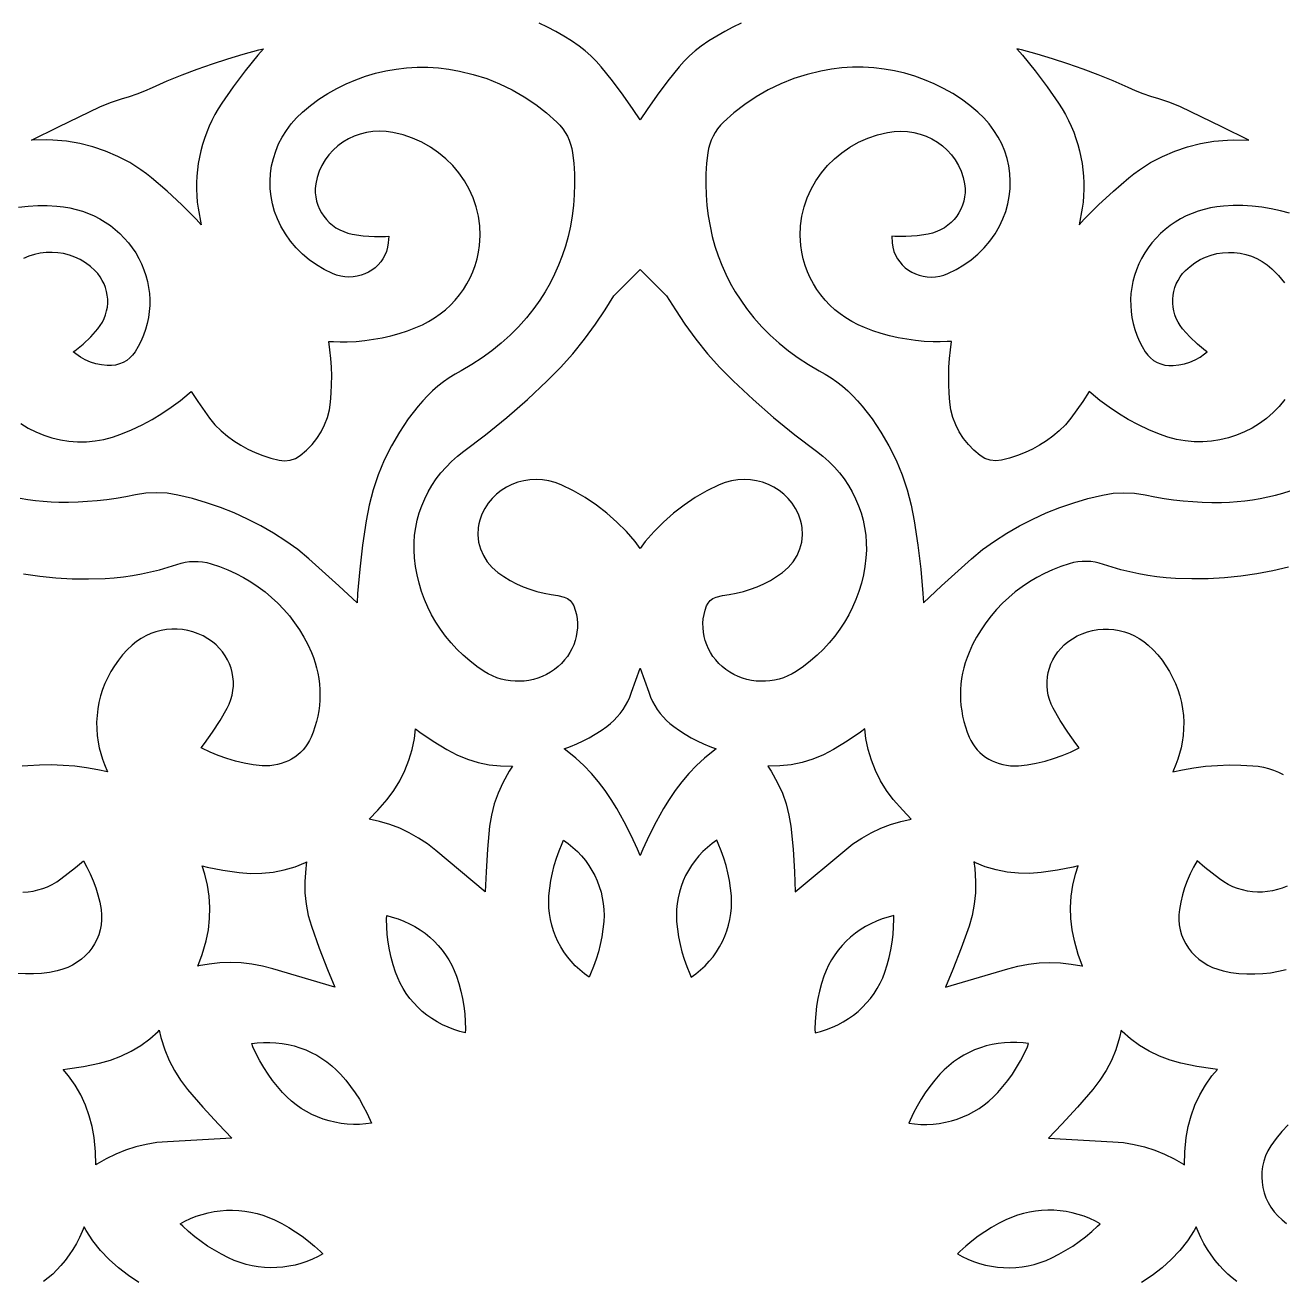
# Model space of a CAD drawing. Extents: x 2828 to 3228, y -800 to 800.
# Drawn here: x 2993.7 to 3064.2, y 2.5 to 72.7 of the extents above; entities that cross this region are included whole.
import ezdxf

# ---------------------------------------------------------------- set-up
doc = ezdxf.new("R2010")
doc.units = 0
doc.layers.add('LAYER_1', color=18, linetype='CONTINUOUS')

msp = doc.modelspace()

# ---------------------------------------------------------------- linework, layer by layer
at = {"layer": 'LAYER_1'}
for points in [[(3033.796, 72.827), (3033.33, 72.604), (3032.873, 72.363), (3032.425, 72.105), (3031.987, 71.83), (3031.557, 71.537), (3031.218, 71.278), (3030.896, 70.997), (3030.596, 70.695), (3030.319, 70.376), (3029.696, 69.593), (3029.098, 68.794), (3028.523, 67.98), (3028.138, 67.404), (3027.753, 67.98), (3027.179, 68.794), (3026.58, 69.593), (3025.957, 70.376), (3025.68, 70.695), (3025.38, 70.997), (3025.059, 71.278), (3024.719, 71.537), (3024.29, 71.83), (3023.851, 72.105), (3023.403, 72.363), (3022.946, 72.604), (3022.48, 72.827)], [(2993.424, 50.396), (2993.836, 50.142), (2994.266, 49.923), (2994.713, 49.739), (2995.173, 49.592), (2995.644, 49.481), (2996.124, 49.408), (2996.61, 49.373), (2997.1, 49.376), (2997.59, 49.42), (2998.08, 49.503), (2998.565, 49.628), (2999.04, 49.793), (2999.638, 50.045), (3000.218, 50.322), (3000.782, 50.626), (3001.33, 50.956), (3001.86, 51.311), (3002.372, 51.69), (3002.864, 52.094), (3002.979, 52.197), (3003.338, 51.639), (3004.001, 50.696), (3004.305, 50.324), (3004.65, 49.982), (3005.003, 49.688), (3005.371, 49.421), (3005.755, 49.177), (3006.155, 48.958), (3006.569, 48.765), (3006.995, 48.598), (3007.433, 48.458), (3007.896, 48.342), (3008.2, 48.309), (3008.515, 48.343), (3008.817, 48.443), (3009.081, 48.6), (3009.436, 48.898), (3009.747, 49.219), (3010.022, 49.566), (3010.258, 49.937), (3010.455, 50.329), (3010.609, 50.739), (3010.721, 51.165), (3010.786, 51.596), (3010.825, 52.091), (3010.845, 52.58), (3010.849, 53.069), (3010.834, 53.557), (3010.803, 54.045), (3010.753, 54.532), (3010.689, 55.001), (3010.943, 54.99), (3011.329, 54.975), (3011.722, 54.977), (3012.217, 55.001), (3012.709, 55.047), (3013.198, 55.115), (3013.682, 55.204), (3014.162, 55.314), (3014.636, 55.445), (3015.105, 55.597), (3015.567, 55.771), (3015.929, 55.93), (3016.277, 56.111), (3016.61, 56.313), (3016.926, 56.534), (3017.225, 56.775), (3017.506, 57.033), (3017.767, 57.308), (3018.01, 57.598), (3018.231, 57.903), (3018.431, 58.223), (3018.61, 58.554), (3018.765, 58.898), (3018.896, 59.252), (3019.003, 59.617), (3019.084, 59.989), (3019.139, 60.372), (3019.171, 60.927), (3019.149, 61.477), (3019.074, 62.015), (3018.948, 62.539), (3018.773, 63.046), (3018.553, 63.532), (3018.288, 63.996), (3017.982, 64.434), (3017.636, 64.844), (3017.252, 65.223), (3016.833, 65.569), (3016.381, 65.879), (3015.898, 66.15), (3015.385, 66.379), (3014.846, 66.564), (3014.282, 66.702), (3013.904, 66.757), (3013.527, 66.775), (3013.157, 66.755), (3012.795, 66.7), (3012.444, 66.61), (3012.106, 66.489), (3011.784, 66.337), (3011.479, 66.155), (3011.194, 65.945), (3010.931, 65.709), (3010.692, 65.447), (3010.481, 65.162), (3010.299, 64.854), (3010.15, 64.526), (3010.035, 64.179), (3009.958, 63.816), (3009.932, 63.57), (3009.932, 63.327), (3009.956, 63.089), (3010.003, 62.856), (3010.072, 62.631), (3010.162, 62.414), (3010.272, 62.207), (3010.402, 62.012), (3010.549, 61.829), (3010.713, 61.66), (3010.894, 61.506), (3011.089, 61.368), (3011.299, 61.248), (3011.521, 61.146), (3011.756, 61.063), (3012.001, 61.003), (3012.621, 60.907), (3013.246, 60.866), (3013.872, 60.879), (3014.044, 60.898), (3014.023, 60.521), (3013.985, 60.277), (3013.919, 60.042), (3013.832, 59.829), (3013.723, 59.63), (3013.595, 59.447), (3013.448, 59.279), (3013.284, 59.128), (3013.106, 58.995), (3012.914, 58.879), (3012.71, 58.782), (3012.497, 58.706), (3012.276, 58.65), (3012.049, 58.616), (3011.818, 58.605), (3011.586, 58.617), (3011.353, 58.652), (3011.122, 58.712), (3010.891, 58.799), (3010.433, 59.021), (3009.998, 59.279), (3009.588, 59.57), (3009.207, 59.891), (3008.856, 60.242), (3008.536, 60.619), (3008.251, 61.022), (3008.001, 61.449), (3007.807, 61.857), (3007.651, 62.273), (3007.532, 62.695), (3007.45, 63.121), (3007.405, 63.55), (3007.395, 63.979), (3007.422, 64.406), (3007.483, 64.83), (3007.58, 65.248), (3007.711, 65.658), (3007.877, 66.058), (3008.076, 66.446), (3008.309, 66.82), (3008.575, 67.178), (3008.874, 67.517), (3009.208, 67.839), (3009.659, 68.215), (3010.132, 68.564), (3010.624, 68.883), (3011.133, 69.172), (3011.658, 69.43), (3012.197, 69.658), (3012.748, 69.854), (3013.311, 70.019), (3013.883, 70.151), (3014.462, 70.251), (3015.048, 70.318), (3015.639, 70.351), (3016.233, 70.351), (3016.828, 70.316), (3017.423, 70.246), (3018.016, 70.142), (3018.786, 69.955), (3019.535, 69.717), (3020.262, 69.428), (3020.964, 69.091), (3021.639, 68.707), (3022.283, 68.276), (3022.894, 67.802), (3023.468, 67.285), (3023.641, 67.103), (3023.797, 66.91), (3023.936, 66.706), (3024.056, 66.494), (3024.158, 66.273), (3024.24, 66.045), (3024.304, 65.811), (3024.348, 65.568), (3024.415, 64.982), (3024.453, 64.391), (3024.464, 63.8), (3024.446, 63.208), (3024.4, 62.619), (3024.327, 62.031), (3024.225, 61.447), (3024.095, 60.867), (3023.946, 60.328), (3023.771, 59.798), (3023.569, 59.277), (3023.341, 58.767), (3023.087, 58.267), (3022.809, 57.779), (3022.505, 57.303), (3022.177, 56.842), (3021.762, 56.317), (3021.318, 55.817), (3020.847, 55.341), (3020.349, 54.89), (3019.826, 54.465), (3019.279, 54.068), (3018.709, 53.7), (3018.108, 53.356), (3017.772, 53.164), (3017.437, 52.952), (3017.115, 52.725), (3016.804, 52.483), (3016.507, 52.227), (3016.222, 51.957), (3015.951, 51.674), (3015.694, 51.376), (3015.143, 50.662), (3014.643, 49.916), (3014.194, 49.142), (3013.799, 48.344), (3013.458, 47.523), (3013.173, 46.681), (3012.944, 45.823), (3012.775, 44.953), (3012.577, 43.592), (3012.418, 42.231), (3012.299, 40.866), (3012.269, 40.357), (3011.256, 41.307), (3009.577, 42.812), (3008.946, 43.332), (3008.279, 43.814), (3007.585, 44.26), (3006.872, 44.67), (3006.139, 45.047), (3005.388, 45.388), (3004.621, 45.694), (3003.838, 45.963), (3003.041, 46.196), (3002.226, 46.392), (3001.635, 46.488), (3001.032, 46.521), (3000.429, 46.49), (2999.845, 46.398), (2999.305, 46.291), (2998.775, 46.201), (2998.242, 46.127), (2997.708, 46.068), (2997.172, 46.023), (2996.635, 45.994), (2996.097, 45.979), (2995.559, 45.98), (2995.12, 45.994), (2994.683, 46.023), (2994.249, 46.067), (2993.817, 46.125), (2993.388, 46.198)], [(3064.263, 51.747), (3063.952, 51.36), (3063.611, 51.006), (3063.244, 50.684), (3062.853, 50.396), (3062.44, 50.142), (3062.01, 49.923), (3061.563, 49.739), (3061.103, 49.592), (3060.632, 49.481), (3060.152, 49.408), (3059.666, 49.373), (3059.176, 49.376), (3058.686, 49.42), (3058.196, 49.503), (3057.711, 49.628), (3057.236, 49.793), (3056.638, 50.045), (3056.058, 50.322), (3055.494, 50.626), (3054.946, 50.956), (3054.416, 51.311), (3053.904, 51.69), (3053.412, 52.094), (3053.297, 52.197), (3052.938, 51.639), (3052.276, 50.696), (3051.971, 50.324), (3051.626, 49.982), (3051.273, 49.688), (3050.905, 49.421), (3050.521, 49.177), (3050.121, 48.958), (3049.707, 48.765), (3049.281, 48.598), (3048.843, 48.458), (3048.38, 48.342), (3048.076, 48.309), (3047.761, 48.343), (3047.46, 48.443), (3047.195, 48.6), (3046.84, 48.898), (3046.529, 49.219), (3046.255, 49.566), (3046.018, 49.937), (3045.821, 50.329), (3045.667, 50.739), (3045.555, 51.165), (3045.49, 51.596), (3045.452, 52.091), (3045.431, 52.58), (3045.428, 53.069), (3045.442, 53.557), (3045.474, 54.045), (3045.523, 54.532), (3045.587, 55.001), (3045.333, 54.99), (3044.947, 54.975), (3044.554, 54.977), (3044.059, 55.001), (3043.567, 55.047), (3043.079, 55.115), (3042.594, 55.204), (3042.114, 55.314), (3041.64, 55.445), (3041.172, 55.597), (3040.709, 55.771), (3040.347, 55.93), (3039.999, 56.111), (3039.666, 56.313), (3039.35, 56.534), (3039.051, 56.775), (3038.771, 57.033), (3038.509, 57.308), (3038.267, 57.598), (3038.045, 57.903), (3037.845, 58.223), (3037.667, 58.554), (3037.511, 58.898), (3037.38, 59.252), (3037.274, 59.617), (3037.192, 59.989), (3037.137, 60.372), (3037.105, 60.927), (3037.127, 61.477), (3037.203, 62.015), (3037.328, 62.539), (3037.503, 63.046), (3037.723, 63.532), (3037.988, 63.996), (3038.294, 64.434), (3038.64, 64.844), (3039.024, 65.223), (3039.443, 65.569), (3039.895, 65.879), (3040.378, 66.15), (3040.891, 66.379), (3041.43, 66.564), (3041.994, 66.702), (3042.373, 66.757), (3042.749, 66.775), (3043.119, 66.755), (3043.481, 66.7), (3043.832, 66.61), (3044.17, 66.489), (3044.492, 66.337), (3044.797, 66.155), (3045.082, 65.945), (3045.345, 65.709), (3045.584, 65.447), (3045.795, 65.162), (3045.977, 64.854), (3046.126, 64.526), (3046.241, 64.179), (3046.318, 63.816), (3046.344, 63.57), (3046.344, 63.327), (3046.321, 63.089), (3046.274, 62.856), (3046.204, 62.631), (3046.114, 62.414), (3046.004, 62.207), (3045.875, 62.012), (3045.727, 61.829), (3045.563, 61.66), (3045.382, 61.506), (3045.187, 61.368), (3044.977, 61.248), (3044.755, 61.146), (3044.52, 61.063), (3044.275, 61.003), (3043.655, 60.907), (3043.03, 60.866), (3042.404, 60.879), (3042.232, 60.898), (3042.253, 60.521), (3042.291, 60.277), (3042.357, 60.042), (3042.444, 59.829), (3042.553, 59.63), (3042.681, 59.447), (3042.828, 59.279), (3042.992, 59.128), (3043.17, 58.995), (3043.363, 58.879), (3043.566, 58.782), (3043.779, 58.706), (3044, 58.65), (3044.227, 58.616), (3044.458, 58.605), (3044.69, 58.617), (3044.923, 58.652), (3045.155, 58.712), (3045.385, 58.799), (3045.843, 59.021), (3046.278, 59.279), (3046.688, 59.57), (3047.069, 59.891), (3047.42, 60.242), (3047.74, 60.619), (3048.025, 61.022), (3048.275, 61.449), (3048.469, 61.857), (3048.625, 62.273), (3048.744, 62.695), (3048.826, 63.121), (3048.871, 63.55), (3048.881, 63.979), (3048.854, 64.406), (3048.793, 64.83), (3048.696, 65.248), (3048.565, 65.658), (3048.399, 66.058), (3048.2, 66.446), (3047.967, 66.82), (3047.701, 67.178), (3047.402, 67.517), (3047.068, 67.839), (3046.617, 68.215), (3046.144, 68.564), (3045.652, 68.883), (3045.143, 69.172), (3044.618, 69.43), (3044.079, 69.658), (3043.528, 69.854), (3042.965, 70.019), (3042.393, 70.151), (3041.814, 70.251), (3041.228, 70.318), (3040.637, 70.351), (3040.043, 70.351), (3039.448, 70.316), (3038.853, 70.246), (3038.26, 70.142), (3037.491, 69.955), (3036.741, 69.717), (3036.014, 69.428), (3035.312, 69.091), (3034.638, 68.707), (3033.994, 68.276), (3033.383, 67.802), (3032.808, 67.285), (3032.635, 67.103), (3032.479, 66.91), (3032.341, 66.706), (3032.22, 66.494), (3032.118, 66.273), (3032.036, 66.045), (3031.972, 65.811), (3031.928, 65.568), (3031.862, 64.982), (3031.823, 64.391), (3031.812, 63.8), (3031.83, 63.208), (3031.876, 62.619), (3031.95, 62.031), (3032.051, 61.447), (3032.181, 60.867), (3032.33, 60.328), (3032.505, 59.798), (3032.707, 59.277), (3032.935, 58.767), (3033.189, 58.267), (3033.467, 57.779), (3033.771, 57.303), (3034.099, 56.842), (3034.514, 56.317), (3034.958, 55.817), (3035.429, 55.341), (3035.927, 54.89), (3036.45, 54.465), (3036.997, 54.068), (3037.567, 53.7), (3038.168, 53.356), (3038.504, 53.164), (3038.839, 52.952), (3039.161, 52.725), (3039.472, 52.483), (3039.77, 52.227), (3040.054, 51.957), (3040.325, 51.674), (3040.583, 51.376), (3041.133, 50.662), (3041.634, 49.916), (3042.082, 49.142), (3042.477, 48.344), (3042.818, 47.523), (3043.103, 46.681), (3043.332, 45.823), (3043.501, 44.953), (3043.7, 43.592), (3043.858, 42.231), (3043.977, 40.866), (3044.007, 40.357), (3045.02, 41.307), (3046.699, 42.812), (3047.33, 43.332), (3047.997, 43.814), (3048.691, 44.26), (3049.404, 44.67), (3050.137, 45.047), (3050.888, 45.388), (3051.655, 45.694), (3052.438, 45.963), (3053.235, 46.196), (3054.05, 46.392), (3054.641, 46.488), (3055.244, 46.521), (3055.847, 46.49), (3056.431, 46.398), (3056.972, 46.291), (3057.501, 46.201), (3058.034, 46.127), (3058.568, 46.068), (3059.104, 46.023), (3059.641, 45.994), (3060.179, 45.979), (3060.717, 45.98), (3061.156, 45.994), (3061.593, 46.023), (3062.027, 46.067), (3062.459, 46.125), (3062.888, 46.198), (3063.314, 46.285), (3063.735, 46.386), (3064.153, 46.501), (3064.566, 46.63)], [(2993.302, 62.516), (2993.834, 62.575), (2994.371, 62.605), (2994.912, 62.607), (2995.454, 62.579), (2995.82, 62.539), (2996.18, 62.477), (2996.532, 62.394), (2996.876, 62.29), (2997.212, 62.166), (2997.537, 62.023), (2997.851, 61.86), (2998.154, 61.68), (2998.444, 61.482), (2998.72, 61.266), (2998.981, 61.035), (2999.227, 60.787), (2999.457, 60.524), (2999.67, 60.247), (2999.864, 59.956), (3000.04, 59.651), (3000.195, 59.335), (3000.327, 59.012), (3000.437, 58.685), (3000.524, 58.353), (3000.589, 58.018), (3000.631, 57.68), (3000.651, 57.342), (3000.648, 57.003), (3000.624, 56.665), (3000.576, 56.329), (3000.507, 55.996), (3000.416, 55.666), (3000.302, 55.342), (3000.166, 55.023), (3000.007, 54.711), (2999.831, 54.413), (2999.694, 54.228), (2999.538, 54.07), (2999.362, 53.934), (2999.168, 53.822), (2998.96, 53.735), (2998.739, 53.675), (2998.51, 53.643), (2998.271, 53.642), (2997.951, 53.677), (2997.636, 53.744), (2997.331, 53.84), (2997.039, 53.964), (2996.762, 54.116), (2996.503, 54.294), (2996.368, 54.407), (2996.45, 54.464), (2996.912, 54.841), (2997.342, 55.252), (2997.737, 55.696), (2997.876, 55.882), (2997.996, 56.078), (2998.096, 56.281), (2998.176, 56.491), (2998.236, 56.705), (2998.275, 56.922), (2998.295, 57.141), (2998.294, 57.361), (2998.274, 57.58), (2998.233, 57.796), (2998.173, 58.009), (2998.093, 58.216), (2997.993, 58.418), (2997.874, 58.611), (2997.736, 58.795), (2997.578, 58.97), (2997.324, 59.202), (2997.05, 59.405), (2996.761, 59.577), (2996.459, 59.72), (2996.147, 59.832), (2995.827, 59.913), (2995.502, 59.965), (2995.174, 59.987), (2994.846, 59.978), (2994.519, 59.939), (2994.196, 59.87), (2993.879, 59.77), (2993.572, 59.64)], [(3064.53, 62.173), (3064.019, 62.314), (3063.5, 62.429), (3062.974, 62.516), (3062.442, 62.575), (3061.905, 62.605), (3061.365, 62.607), (3060.823, 62.579), (3060.456, 62.539), (3060.096, 62.477), (3059.744, 62.394), (3059.4, 62.29), (3059.064, 62.166), (3058.739, 62.023), (3058.425, 61.86), (3058.122, 61.68), (3057.833, 61.482), (3057.556, 61.266), (3057.295, 61.035), (3057.049, 60.787), (3056.819, 60.524), (3056.606, 60.247), (3056.412, 59.956), (3056.236, 59.651), (3056.081, 59.335), (3055.949, 59.012), (3055.839, 58.685), (3055.752, 58.353), (3055.687, 58.018), (3055.645, 57.68), (3055.625, 57.342), (3055.628, 57.003), (3055.653, 56.665), (3055.7, 56.329), (3055.769, 55.996), (3055.861, 55.666), (3055.974, 55.342), (3056.11, 55.023), (3056.269, 54.711), (3056.445, 54.413), (3056.582, 54.228), (3056.738, 54.07), (3056.914, 53.934), (3057.108, 53.822), (3057.316, 53.735), (3057.537, 53.675), (3057.766, 53.643), (3058.005, 53.642), (3058.325, 53.677), (3058.641, 53.744), (3058.945, 53.84), (3059.237, 53.964), (3059.514, 54.116), (3059.773, 54.294), (3059.908, 54.407), (3059.826, 54.464), (3059.364, 54.841), (3058.934, 55.252), (3058.539, 55.696), (3058.4, 55.882), (3058.28, 56.078), (3058.18, 56.281), (3058.1, 56.491), (3058.04, 56.705), (3058.001, 56.922), (3057.981, 57.141), (3057.982, 57.361), (3058.003, 57.58), (3058.043, 57.796), (3058.103, 58.009), (3058.183, 58.216), (3058.283, 58.418), (3058.402, 58.611), (3058.54, 58.795), (3058.698, 58.97), (3058.952, 59.202), (3059.226, 59.405), (3059.515, 59.577), (3059.817, 59.72), (3060.129, 59.832), (3060.449, 59.913), (3060.774, 59.965), (3061.102, 59.987), (3061.43, 59.978), (3061.757, 59.939), (3062.08, 59.87), (3062.397, 59.77), (3062.705, 59.64), (3063.001, 59.479), (3063.283, 59.287), (3063.547, 59.066), (3063.917, 58.689), (3064.245, 58.288)], [(2993.584, 41.976), (2994.484, 41.845), (2995.392, 41.753), (2996.306, 41.702), (2997.224, 41.69), (2998.145, 41.719), (2998.661, 41.756), (2999.174, 41.811), (2999.684, 41.883), (3000.191, 41.973), (3000.694, 42.081), (3001.193, 42.206), (3001.687, 42.348), (3002.165, 42.504), (3002.409, 42.578), (3002.646, 42.629), (3002.886, 42.662), (3003.128, 42.676), (3003.371, 42.671), (3003.612, 42.647), (3003.851, 42.604), (3004.09, 42.542), (3004.562, 42.384), (3005.023, 42.202), (3005.472, 41.997), (3005.906, 41.77), (3006.325, 41.521), (3006.728, 41.252), (3007.114, 40.962), (3007.483, 40.653), (3007.834, 40.326), (3008.166, 39.981), (3008.477, 39.619), (3008.768, 39.241), (3009.037, 38.847), (3009.284, 38.438), (3009.508, 38.015), (3009.708, 37.579), (3009.822, 37.291), (3009.92, 36.999), (3010.004, 36.704), (3010.072, 36.406), (3010.124, 36.107), (3010.162, 35.805), (3010.184, 35.503), (3010.191, 35.201), (3010.183, 34.898), (3010.159, 34.596), (3010.12, 34.295), (3010.067, 33.995), (3009.997, 33.698), (3009.913, 33.403), (3009.813, 33.112), (3009.699, 32.827), (3009.607, 32.634), (3009.501, 32.454), (3009.382, 32.284), (3009.25, 32.125), (3009.105, 31.976), (3008.949, 31.84), (3008.782, 31.715), (3008.605, 31.603), (3008.42, 31.504), (3008.226, 31.419), (3008.026, 31.348), (3007.819, 31.292), (3007.607, 31.252), (3007.39, 31.228), (3007.17, 31.22), (3006.945, 31.23), (3006.442, 31.285), (3005.942, 31.369), (3005.45, 31.482), (3004.966, 31.623), (3004.492, 31.791), (3004.03, 31.987), (3003.58, 32.209), (3003.536, 32.235), (3003.726, 32.479), (3004.176, 33.115), (3004.596, 33.77), (3004.986, 34.447), (3005.102, 34.684), (3005.196, 34.93), (3005.266, 35.181), (3005.313, 35.435), (3005.337, 35.69), (3005.337, 35.945), (3005.316, 36.198), (3005.272, 36.448), (3005.206, 36.693), (3005.119, 36.933), (3005.011, 37.165), (3004.882, 37.388), (3004.732, 37.601), (3004.563, 37.803), (3004.374, 37.991), (3004.166, 38.165), (3003.909, 38.344), (3003.64, 38.497), (3003.36, 38.625), (3003.073, 38.726), (3002.78, 38.803), (3002.483, 38.854), (3002.183, 38.879), (3001.883, 38.88), (3001.584, 38.855), (3001.288, 38.805), (3000.996, 38.731), (3000.71, 38.631), (3000.433, 38.506), (3000.166, 38.357), (2999.911, 38.182), (2999.672, 37.985), (2999.392, 37.714), (2999.132, 37.431), (2998.893, 37.135), (2998.674, 36.827), (2998.476, 36.507), (2998.298, 36.178), (2998.142, 35.839), (2998.008, 35.492), (2997.896, 35.138), (2997.806, 34.778), (2997.74, 34.413), (2997.696, 34.043), (2997.676, 33.671), (2997.68, 33.296), (2997.708, 32.92), (2997.761, 32.544), (2997.825, 32.225), (2997.906, 31.91), (2998.005, 31.6), (2998.118, 31.303), (2998.281, 30.888), (2997.751, 31.003), (2997.102, 31.113), (2996.449, 31.194), (2995.792, 31.247), (2995.133, 31.27), (2994.474, 31.264), (2993.811, 31.229), (2993.51, 31.196)], [(3064.467, 42.354), (3063.585, 42.146), (3062.692, 41.976), (3061.792, 41.845), (3060.884, 41.753), (3059.97, 41.702), (3059.052, 41.69), (3058.132, 41.719), (3057.615, 41.756), (3057.102, 41.811), (3056.592, 41.883), (3056.085, 41.973), (3055.582, 42.081), (3055.083, 42.206), (3054.589, 42.348), (3054.111, 42.504), (3053.867, 42.578), (3053.63, 42.629), (3053.39, 42.662), (3053.148, 42.676), (3052.905, 42.671), (3052.664, 42.647), (3052.425, 42.604), (3052.187, 42.542), (3051.715, 42.384), (3051.253, 42.202), (3050.804, 41.997), (3050.37, 41.77), (3049.951, 41.521), (3049.548, 41.252), (3049.162, 40.962), (3048.793, 40.653), (3048.442, 40.326), (3048.111, 39.981), (3047.799, 39.619), (3047.508, 39.241), (3047.239, 38.847), (3046.992, 38.438), (3046.768, 38.015), (3046.568, 37.579), (3046.454, 37.291), (3046.356, 36.999), (3046.273, 36.704), (3046.205, 36.406), (3046.152, 36.107), (3046.114, 35.805), (3046.092, 35.503), (3046.085, 35.201), (3046.093, 34.898), (3046.117, 34.596), (3046.156, 34.295), (3046.21, 33.995), (3046.279, 33.698), (3046.363, 33.403), (3046.463, 33.112), (3046.577, 32.827), (3046.669, 32.634), (3046.775, 32.454), (3046.894, 32.284), (3047.026, 32.125), (3047.171, 31.976), (3047.327, 31.84), (3047.494, 31.715), (3047.671, 31.603), (3047.856, 31.504), (3048.05, 31.419), (3048.25, 31.348), (3048.457, 31.292), (3048.669, 31.252), (3048.886, 31.228), (3049.106, 31.22), (3049.331, 31.23), (3049.835, 31.285), (3050.334, 31.369), (3050.826, 31.482), (3051.31, 31.623), (3051.784, 31.791), (3052.246, 31.987), (3052.696, 32.209), (3052.741, 32.235), (3052.55, 32.479), (3052.1, 33.115), (3051.68, 33.77), (3051.29, 34.447), (3051.174, 34.684), (3051.081, 34.93), (3051.01, 35.181), (3050.963, 35.435), (3050.94, 35.69), (3050.939, 35.945), (3050.96, 36.198), (3051.004, 36.448), (3051.07, 36.693), (3051.157, 36.933), (3051.265, 37.165), (3051.394, 37.388), (3051.544, 37.601), (3051.713, 37.803), (3051.902, 37.991), (3052.11, 38.165), (3052.367, 38.344), (3052.637, 38.497), (3052.916, 38.625), (3053.203, 38.726), (3053.496, 38.803), (3053.793, 38.854), (3054.093, 38.879), (3054.393, 38.88), (3054.692, 38.855), (3054.989, 38.805), (3055.28, 38.731), (3055.566, 38.631), (3055.843, 38.506), (3056.11, 38.357), (3056.365, 38.182), (3056.604, 37.985), (3056.885, 37.714), (3057.144, 37.431), (3057.383, 37.135), (3057.602, 36.827), (3057.8, 36.507), (3057.978, 36.178), (3058.134, 35.839), (3058.268, 35.492), (3058.38, 35.138), (3058.47, 34.778), (3058.537, 34.413), (3058.58, 34.043), (3058.6, 33.671), (3058.596, 33.296), (3058.568, 32.92), (3058.516, 32.544), (3058.451, 32.225), (3058.37, 31.91), (3058.271, 31.6), (3058.158, 31.303), (3057.995, 30.888), (3058.525, 31.003), (3059.174, 31.113), (3059.827, 31.194), (3060.484, 31.247), (3061.143, 31.27), (3061.803, 31.264), (3062.465, 31.229), (3062.766, 31.196), (3063.064, 31.143), (3063.356, 31.07), (3063.639, 30.978), (3063.914, 30.868), (3064.18, 30.741)], [(2993.548, 24.148), (2993.83, 24.167), (2994.11, 24.206), (2994.387, 24.266), (2994.66, 24.347), (2994.927, 24.45), (2995.186, 24.574), (2995.437, 24.718), (2995.675, 24.882), (2996.489, 25.531), (2996.93, 25.896), (2997.129, 25.544), (2997.315, 25.168), (2997.481, 24.783), (2997.624, 24.391), (2997.746, 23.992), (2997.846, 23.587), (2997.922, 23.181), (2997.955, 22.883), (2997.957, 22.594), (2997.931, 22.31), (2997.877, 22.032), (2997.798, 21.762), (2997.692, 21.501), (2997.563, 21.251), (2997.41, 21.013), (2997.235, 20.789), (2997.038, 20.58), (2996.821, 20.388), (2996.585, 20.214), (2996.331, 20.061), (2996.06, 19.93), (2995.773, 19.822), (2995.467, 19.738), (2995.03, 19.653), (2994.587, 19.595), (2994.141, 19.564), (2993.695, 19.561), (2993.25, 19.584)], [(3064.389, 24.485), (3064.122, 24.375), (3063.85, 24.287), (3063.574, 24.221), (3063.293, 24.176), (3063.011, 24.151), (3062.728, 24.148), (3062.446, 24.167), (3062.166, 24.206), (3061.889, 24.266), (3061.616, 24.347), (3061.35, 24.45), (3061.09, 24.574), (3060.84, 24.718), (3060.601, 24.882), (3059.787, 25.531), (3059.346, 25.896), (3059.147, 25.544), (3058.961, 25.168), (3058.796, 24.783), (3058.652, 24.391), (3058.53, 23.992), (3058.43, 23.587), (3058.354, 23.181), (3058.322, 22.883), (3058.319, 22.594), (3058.345, 22.31), (3058.399, 22.032), (3058.479, 21.762), (3058.584, 21.501), (3058.713, 21.251), (3058.866, 21.013), (3059.041, 20.789), (3059.238, 20.58), (3059.455, 20.388), (3059.691, 20.214), (3059.945, 20.061), (3060.216, 19.93), (3060.504, 19.822), (3060.809, 19.738), (3061.246, 19.653), (3061.689, 19.595), (3062.135, 19.564), (3062.581, 19.561), (3063.027, 19.584), (3063.47, 19.634), (3063.91, 19.712), (3064.346, 19.816)], [(3064.445, 11.103), (3064.095, 10.734), (3063.772, 10.341), (3063.481, 9.926), (3063.32, 9.649), (3063.19, 9.365), (3063.091, 9.075), (3063.022, 8.78), (3062.981, 8.483), (3062.97, 8.185), (3062.988, 7.889), (3063.033, 7.595), (3063.106, 7.307), (3063.207, 7.025), (3063.335, 6.752), (3063.489, 6.491), (3063.67, 6.242), (3063.877, 6.007), (3064.11, 5.789), (3064.369, 5.588)], [(3000.049, 2.285), (2999.452, 2.666), (2998.893, 3.092), (2998.374, 3.561), (2997.897, 4.069), (2997.467, 4.615), (2997.084, 5.195), (2996.974, 5.4), (2996.869, 5.133), (2996.713, 4.792), (2996.54, 4.459), (2996.349, 4.135), (2996.142, 3.821), (2995.917, 3.516), (2995.675, 3.222), (2995.451, 2.978), (2995.212, 2.747), (2994.959, 2.531), (2994.694, 2.329)], [(3061.582, 2.329), (3061.317, 2.531), (3061.064, 2.747), (3060.825, 2.978), (3060.601, 3.222), (3060.359, 3.516), (3060.135, 3.821), (3059.927, 4.135), (3059.736, 4.459), (3059.563, 4.792), (3059.407, 5.133), (3059.302, 5.4), (3059.192, 5.195), (3058.809, 4.615), (3058.379, 4.069), (3057.903, 3.561), (3057.383, 3.092), (3056.824, 2.666), (3056.227, 2.285)]]:
    msp.add_lwpolyline(points, dxfattribs=at)
for points in [[(3003.311, 70.249), (3004.164, 70.55), (3005.025, 70.83), (3005.894, 71.089), (3006.769, 71.327), (3007.035, 71.393), (3006.714, 71.027), (3006.005, 70.154), (3005.33, 69.257), (3004.69, 68.336), (3004.492, 68.024), (3004.307, 67.705), (3004.138, 67.38), (3003.983, 67.049), (3003.843, 66.712), (3003.718, 66.371), (3003.608, 66.026), (3003.514, 65.676), (3003.434, 65.324), (3003.37, 64.968), (3003.322, 64.609), (3003.289, 64.249), (3003.272, 63.887), (3003.271, 63.524), (3003.286, 63.16), (3003.317, 62.794), (3003.366, 62.458), (3003.541, 61.526), (3003.248, 61.842), (3002.449, 62.642), (3001.619, 63.412), (3000.759, 64.153), (3000.465, 64.387), (3000.16, 64.609), (2999.53, 65.012), (2998.868, 65.363), (2998.179, 65.66), (2997.466, 65.901), (2996.734, 66.086), (2995.985, 66.213), (2995.225, 66.279), (2994.868, 66.285), (2994.033, 66.265), (2995.535, 67.023), (2997.851, 68.132), (2998.452, 68.384), (2999.075, 68.59), (2999.511, 68.724), (2999.948, 68.875), (3000.378, 69.042), (3000.799, 69.223), (3001.629, 69.586), (3002.466, 69.928)], [(3052.965, 70.249), (3052.112, 70.55), (3051.251, 70.83), (3050.382, 71.089), (3049.507, 71.327), (3049.241, 71.393), (3049.562, 71.027), (3050.272, 70.154), (3050.947, 69.257), (3051.586, 68.336), (3051.785, 68.024), (3051.969, 67.705), (3052.138, 67.38), (3052.293, 67.049), (3052.433, 66.712), (3052.558, 66.371), (3052.668, 66.026), (3052.762, 65.676), (3052.842, 65.324), (3052.906, 64.968), (3052.954, 64.609), (3052.987, 64.249), (3053.004, 63.887), (3053.005, 63.524), (3052.99, 63.16), (3052.959, 62.794), (3052.91, 62.458), (3052.735, 61.526), (3053.028, 61.842), (3053.828, 62.642), (3054.658, 63.412), (3055.518, 64.153), (3055.811, 64.387), (3056.116, 64.609), (3056.746, 65.012), (3057.408, 65.363), (3058.097, 65.66), (3058.81, 65.901), (3059.542, 66.086), (3060.291, 66.213), (3061.051, 66.279), (3061.409, 66.285), (3062.243, 66.265), (3060.741, 67.023), (3058.426, 68.132), (3057.825, 68.384), (3057.201, 68.59), (3056.765, 68.724), (3056.328, 68.875), (3055.898, 69.042), (3055.478, 69.223), (3054.647, 69.586), (3053.81, 69.928)], [(3028.138, 59.025), (3029.608, 57.558), (3030.108, 56.764), (3030.645, 55.962), (3031.256, 55.121), (3031.911, 54.309), (3032.607, 53.529), (3033.343, 52.783), (3034.462, 51.741), (3035.616, 50.736), (3036.805, 49.768), (3038.024, 48.843), (3038.38, 48.564), (3038.71, 48.271), (3039.019, 47.96), (3039.304, 47.632), (3039.567, 47.29), (3039.806, 46.934), (3040.022, 46.566), (3040.212, 46.185), (3040.378, 45.795), (3040.517, 45.395), (3040.631, 44.987), (3040.718, 44.572), (3040.778, 44.151), (3040.81, 43.726), (3040.814, 43.296), (3040.789, 42.864), (3040.732, 42.387), (3040.647, 41.915), (3040.535, 41.451), (3040.396, 40.995), (3040.232, 40.548), (3040.042, 40.111), (3039.828, 39.686), (3039.59, 39.272), (3039.328, 38.872), (3039.044, 38.485), (3038.737, 38.114), (3038.408, 37.758), (3038.058, 37.418), (3037.687, 37.097), (3037.296, 36.794), (3036.887, 36.511), (3036.657, 36.374), (3036.419, 36.257), (3036.175, 36.158), (3035.925, 36.079), (3035.67, 36.019), (3035.413, 35.979), (3035.153, 35.957), (3034.893, 35.955), (3034.633, 35.972), (3034.376, 36.007), (3034.121, 36.062), (3033.871, 36.136), (3033.626, 36.229), (3033.388, 36.34), (3033.158, 36.471), (3032.938, 36.62), (3032.732, 36.784), (3032.543, 36.962), (3032.371, 37.151), (3032.217, 37.351), (3032.081, 37.561), (3031.963, 37.779), (3031.864, 38.004), (3031.784, 38.236), (3031.722, 38.473), (3031.681, 38.714), (3031.659, 38.958), (3031.657, 39.204), (3031.676, 39.45), (3031.716, 39.696), (3031.777, 39.941), (3031.857, 40.176), (3031.945, 40.342), (3032.065, 40.478), (3032.214, 40.586), (3032.396, 40.664), (3032.749, 40.756), (3033.123, 40.824), (3033.524, 40.894), (3033.924, 40.989), (3034.317, 41.109), (3034.7, 41.253), (3035.073, 41.419), (3035.434, 41.609), (3035.783, 41.82), (3036.121, 42.055), (3036.44, 42.331), (3036.71, 42.648), (3036.928, 42.996), (3037.089, 43.369), (3037.191, 43.76), (3037.234, 44.164), (3037.213, 44.569), (3037.178, 44.778), (3037.126, 44.983), (3037.005, 45.322), (3036.848, 45.639), (3036.657, 45.932), (3036.438, 46.2), (3036.191, 46.44), (3035.921, 46.652), (3035.631, 46.835), (3035.323, 46.987), (3035, 47.108), (3034.664, 47.195), (3034.32, 47.249), (3033.969, 47.267), (3033.615, 47.248), (3033.26, 47.192), (3032.907, 47.097), (3032.562, 46.962), (3031.877, 46.624), (3031.221, 46.246), (3030.595, 45.827), (3030, 45.37), (3029.439, 44.875), (3028.913, 44.345), (3028.425, 43.781), (3028.138, 43.403), (3027.851, 43.781), (3027.363, 44.345), (3026.837, 44.875), (3026.276, 45.37), (3025.681, 45.827), (3025.055, 46.246), (3024.399, 46.624), (3023.714, 46.962), (3023.369, 47.097), (3023.016, 47.192), (3022.661, 47.248), (3022.307, 47.267), (3021.956, 47.249), (3021.612, 47.195), (3021.277, 47.108), (3020.953, 46.987), (3020.645, 46.835), (3020.355, 46.652), (3020.085, 46.44), (3019.839, 46.2), (3019.619, 45.932), (3019.428, 45.639), (3019.271, 45.322), (3019.15, 44.983), (3019.098, 44.778), (3019.063, 44.569), (3019.043, 44.164), (3019.085, 43.76), (3019.188, 43.369), (3019.349, 42.996), (3019.566, 42.648), (3019.836, 42.331), (3020.155, 42.055), (3020.493, 41.82), (3020.842, 41.609), (3021.203, 41.419), (3021.576, 41.253), (3021.959, 41.109), (3022.352, 40.989), (3022.752, 40.894), (3023.153, 40.824), (3023.527, 40.756), (3023.88, 40.664), (3024.062, 40.586), (3024.212, 40.478), (3024.331, 40.342), (3024.419, 40.176), (3024.499, 39.941), (3024.56, 39.696), (3024.6, 39.45), (3024.619, 39.204), (3024.617, 38.958), (3024.595, 38.714), (3024.554, 38.473), (3024.493, 38.236), (3024.412, 38.004), (3024.313, 37.779), (3024.195, 37.561), (3024.059, 37.351), (3023.905, 37.151), (3023.734, 36.962), (3023.545, 36.784), (3023.338, 36.62), (3023.118, 36.471), (3022.888, 36.34), (3022.65, 36.229), (3022.405, 36.136), (3022.155, 36.062), (3021.901, 36.007), (3021.643, 35.972), (3021.383, 35.955), (3021.123, 35.957), (3020.863, 35.979), (3020.606, 36.019), (3020.351, 36.079), (3020.101, 36.158), (3019.857, 36.257), (3019.62, 36.374), (3019.389, 36.511), (3018.98, 36.794), (3018.589, 37.097), (3018.218, 37.418), (3017.868, 37.758), (3017.539, 38.114), (3017.232, 38.485), (3016.948, 38.872), (3016.686, 39.272), (3016.448, 39.686), (3016.234, 40.111), (3016.044, 40.548), (3015.88, 40.995), (3015.742, 41.451), (3015.63, 41.915), (3015.544, 42.387), (3015.487, 42.864), (3015.462, 43.296), (3015.466, 43.726), (3015.498, 44.151), (3015.558, 44.572), (3015.645, 44.987), (3015.759, 45.395), (3015.899, 45.795), (3016.064, 46.185), (3016.255, 46.566), (3016.47, 46.934), (3016.709, 47.29), (3016.972, 47.632), (3017.258, 47.96), (3017.566, 48.271), (3017.896, 48.564), (3018.252, 48.843), (3019.472, 49.768), (3020.661, 50.736), (3021.815, 51.741), (3022.933, 52.783), (3023.669, 53.529), (3024.365, 54.309), (3025.02, 55.121), (3025.631, 55.962), (3026.168, 56.764), (3026.668, 57.558)], [(3028.138, 36.692), (3028.14, 36.694), (3028.617, 35.352), (3028.723, 35.068), (3028.832, 34.828), (3028.956, 34.596), (3029.097, 34.373), (3029.253, 34.16), (3029.423, 33.958), (3029.608, 33.767), (3029.806, 33.588), (3030.016, 33.422), (3030.332, 33.199), (3030.657, 32.992), (3030.991, 32.798), (3031.333, 32.62), (3031.684, 32.456), (3032.042, 32.307), (3032.402, 32.176), (3032.223, 32.043), (3031.748, 31.649), (3031.298, 31.231), (3030.873, 30.791), (3030.474, 30.328), (3030.102, 29.845), (3029.759, 29.343), (3029.445, 28.823), (3029.033, 28.078), (3028.648, 27.321), (3028.288, 26.552), (3028.14, 26.207), (3028.138, 26.209), (3028.136, 26.207), (3027.988, 26.552), (3027.628, 27.321), (3027.243, 28.078), (3026.831, 28.823), (3026.517, 29.343), (3026.174, 29.845), (3025.802, 30.328), (3025.403, 30.791), (3024.978, 31.231), (3024.528, 31.649), (3024.053, 32.043), (3023.874, 32.176), (3024.234, 32.307), (3024.592, 32.456), (3024.943, 32.62), (3025.285, 32.798), (3025.62, 32.992), (3025.944, 33.199), (3026.261, 33.422), (3026.471, 33.588), (3026.668, 33.767), (3026.853, 33.958), (3027.023, 34.16), (3027.179, 34.373), (3027.32, 34.596), (3027.444, 34.828), (3027.553, 35.068), (3027.66, 35.352), (3028.136, 36.694)], [(3014.949, 30.953), (3015.181, 31.538), (3015.359, 32.14), (3015.484, 32.755), (3015.543, 33.287), (3015.795, 33.101), (3016.536, 32.601), (3017.308, 32.128), (3017.866, 31.837), (3018.455, 31.596), (3019.062, 31.412), (3019.683, 31.284), (3020.314, 31.212), (3020.951, 31.198), (3020.977, 31.2), (3020.791, 30.917), (3020.436, 30.277), (3020.171, 29.692), (3019.959, 29.087), (3019.801, 28.466), (3019.699, 27.842), (3019.573, 26.555), (3019.497, 25.282), (3019.443, 24.165), (3016.677, 26.486), (3016.216, 26.845), (3015.72, 27.175), (3015.2, 27.467), (3014.66, 27.72), (3014.102, 27.934), (3013.528, 28.108), (3012.943, 28.239), (3013.426, 28.731), (3013.952, 29.338), (3014.332, 29.848), (3014.666, 30.389)], [(3041.327, 30.953), (3041.095, 31.538), (3040.917, 32.14), (3040.792, 32.755), (3040.733, 33.287), (3040.481, 33.101), (3039.74, 32.601), (3038.969, 32.128), (3038.41, 31.837), (3037.821, 31.596), (3037.214, 31.412), (3036.593, 31.284), (3035.962, 31.212), (3035.325, 31.198), (3035.299, 31.2), (3035.485, 30.917), (3035.84, 30.277), (3036.105, 29.692), (3036.317, 29.087), (3036.476, 28.466), (3036.577, 27.842), (3036.703, 26.555), (3036.779, 25.282), (3036.833, 24.165), (3039.599, 26.486), (3040.06, 26.845), (3040.556, 27.175), (3041.076, 27.467), (3041.616, 27.72), (3042.174, 27.934), (3042.748, 28.108), (3043.333, 28.239), (3042.85, 28.731), (3042.324, 29.338), (3041.944, 29.848), (3041.61, 30.389)], [(3025.903, 21.221), (3025.798, 20.801), (3025.672, 20.386), (3025.527, 19.977), (3025.362, 19.574), (3025.274, 19.386), (3025.016, 19.572), (3024.75, 19.791), (3024.502, 20.024), (3024.27, 20.27), (3024.057, 20.529), (3023.862, 20.8), (3023.686, 21.081), (3023.53, 21.372), (3023.393, 21.672), (3023.276, 21.98), (3023.18, 22.294), (3023.106, 22.615), (3023.052, 22.941), (3023.021, 23.271), (3023.012, 23.604), (3023.027, 23.94), (3023.07, 24.37), (3023.135, 24.798), (3023.22, 25.222), (3023.325, 25.642), (3023.45, 26.057), (3023.596, 26.466), (3023.761, 26.868), (3023.849, 27.056), (3024.106, 26.871), (3024.372, 26.652), (3024.621, 26.419), (3024.852, 26.172), (3025.065, 25.913), (3025.26, 25.642), (3025.436, 25.361), (3025.593, 25.07), (3025.729, 24.77), (3025.846, 24.463), (3025.942, 24.148), (3026.016, 23.828), (3026.07, 23.502), (3026.101, 23.172), (3026.11, 22.839), (3026.095, 22.502), (3026.052, 22.072), (3025.988, 21.645)], [(3030.373, 21.221), (3030.479, 20.801), (3030.604, 20.386), (3030.749, 19.977), (3030.914, 19.574), (3031.002, 19.386), (3031.26, 19.572), (3031.526, 19.791), (3031.775, 20.024), (3032.006, 20.27), (3032.219, 20.529), (3032.414, 20.8), (3032.59, 21.081), (3032.747, 21.372), (3032.883, 21.672), (3033, 21.98), (3033.096, 22.294), (3033.171, 22.615), (3033.224, 22.941), (3033.255, 23.271), (3033.264, 23.604), (3033.249, 23.94), (3033.206, 24.37), (3033.141, 24.798), (3033.057, 25.222), (3032.951, 25.642), (3032.826, 26.057), (3032.681, 26.466), (3032.515, 26.868), (3032.427, 27.056), (3032.17, 26.871), (3031.904, 26.652), (3031.655, 26.419), (3031.424, 26.172), (3031.211, 25.913), (3031.016, 25.642), (3030.84, 25.361), (3030.684, 25.07), (3030.547, 24.77), (3030.43, 24.463), (3030.334, 24.148), (3030.26, 23.828), (3030.206, 23.502), (3030.175, 23.172), (3030.167, 22.839), (3030.181, 22.502), (3030.224, 22.072), (3030.289, 21.645)], [(3005.178, 20.204), (3004.578, 20.183), (3003.98, 20.119), (3003.387, 20.012), (3003.346, 20.002), (3003.585, 20.661), (3003.807, 21.422), (3003.936, 22.037), (3004.01, 22.663), (3004.027, 23.289), (3003.989, 23.914), (3003.894, 24.534), (3003.745, 25.144), (3003.585, 25.612), (3003.866, 25.546), (3004.756, 25.377), (3005.661, 25.244), (3006.294, 25.194), (3006.934, 25.202), (3007.567, 25.268), (3008.189, 25.392), (3008.797, 25.571), (3009.385, 25.805), (3009.446, 25.836), (3009.392, 25.468), (3009.341, 24.743), (3009.349, 24.105), (3009.414, 23.469), (3009.535, 22.841), (3009.71, 22.232), (3010.145, 21.008), (3010.619, 19.816), (3011.031, 18.817), (3007.542, 19.858), (3006.969, 20.007), (3006.377, 20.115), (3005.779, 20.181)], [(3051.098, 20.204), (3051.698, 20.183), (3052.296, 20.119), (3052.889, 20.012), (3052.93, 20.002), (3052.692, 20.661), (3052.47, 21.422), (3052.34, 22.037), (3052.266, 22.663), (3052.249, 23.289), (3052.288, 23.914), (3052.382, 24.534), (3052.531, 25.144), (3052.691, 25.612), (3052.41, 25.546), (3051.52, 25.377), (3050.615, 25.244), (3049.982, 25.194), (3049.342, 25.202), (3048.709, 25.268), (3048.087, 25.392), (3047.48, 25.571), (3046.891, 25.805), (3046.83, 25.836), (3046.884, 25.468), (3046.935, 24.743), (3046.927, 24.105), (3046.862, 23.469), (3046.741, 22.841), (3046.567, 22.232), (3046.131, 21.008), (3045.657, 19.816), (3045.245, 18.817), (3048.735, 19.858), (3049.307, 20.007), (3049.9, 20.115), (3050.497, 20.181)], [(3014.017, 21.341), (3013.966, 21.77), (3013.935, 22.2), (3013.926, 22.632), (3013.931, 22.829), (3014.24, 22.752), (3014.575, 22.646), (3014.899, 22.521), (3015.212, 22.377), (3015.514, 22.215), (3015.804, 22.036), (3016.08, 21.839), (3016.342, 21.627), (3016.59, 21.399), (3016.822, 21.157), (3017.037, 20.901), (3017.236, 20.631), (3017.416, 20.349), (3017.578, 20.056), (3017.72, 19.751), (3017.842, 19.434), (3017.975, 19.021), (3018.088, 18.603), (3018.18, 18.18), (3018.252, 17.754), (3018.303, 17.325), (3018.333, 16.895), (3018.343, 16.463), (3018.338, 16.266), (3018.028, 16.343), (3017.694, 16.449), (3017.37, 16.574), (3017.056, 16.718), (3016.754, 16.88), (3016.465, 17.059), (3016.188, 17.255), (3015.926, 17.468), (3015.678, 17.695), (3015.446, 17.938), (3015.231, 18.194), (3015.032, 18.463), (3014.852, 18.745), (3014.69, 19.039), (3014.548, 19.344), (3014.426, 19.661), (3014.293, 20.074), (3014.18, 20.492), (3014.088, 20.915)], [(3042.26, 21.341), (3042.311, 21.77), (3042.341, 22.2), (3042.35, 22.632), (3042.345, 22.829), (3042.036, 22.752), (3041.701, 22.646), (3041.377, 22.521), (3041.064, 22.377), (3040.762, 22.215), (3040.472, 22.036), (3040.196, 21.839), (3039.934, 21.627), (3039.686, 21.399), (3039.455, 21.157), (3039.239, 20.901), (3039.041, 20.631), (3038.86, 20.349), (3038.698, 20.056), (3038.556, 19.751), (3038.434, 19.434), (3038.301, 19.021), (3038.188, 18.603), (3038.096, 18.18), (3038.024, 17.754), (3037.973, 17.325), (3037.943, 16.895), (3037.933, 16.463), (3037.939, 16.266), (3038.248, 16.343), (3038.582, 16.449), (3038.907, 16.574), (3039.22, 16.718), (3039.522, 16.88), (3039.812, 17.059), (3040.088, 17.255), (3040.35, 17.468), (3040.598, 17.695), (3040.83, 17.938), (3041.045, 18.194), (3041.244, 18.463), (3041.424, 18.745), (3041.586, 19.039), (3041.728, 19.344), (3041.85, 19.661), (3041.983, 20.074), (3042.096, 20.492), (3042.188, 20.915)], [(3003.624, 12.097), (3004.51, 11.141), (3005.25, 10.362), (3001.64, 10.166), (3001.05, 10.112), (3000.455, 10.015), (2999.871, 9.875), (2999.301, 9.694), (2998.745, 9.473), (2998.208, 9.212), (2997.692, 8.911), (2997.635, 8.872), (2997.612, 9.606), (2997.537, 10.393), (2997.429, 11.012), (2997.266, 11.622), (2997.05, 12.213), (2996.782, 12.783), (2996.465, 13.329), (2996.1, 13.848), (2995.791, 14.215), (2996.041, 14.243), (2996.936, 14.383), (2997.832, 14.563), (2998.444, 14.73), (2999.04, 14.953), (2999.609, 15.228), (3000.148, 15.554), (3000.652, 15.927), (3001.118, 16.346), (3001.173, 16.407), (3001.268, 16.007), (3001.489, 15.313), (3001.734, 14.72), (3002.03, 14.148), (3002.375, 13.603), (3002.763, 13.094)], [(3052.652, 12.097), (3051.766, 11.141), (3051.026, 10.362), (3054.636, 10.166), (3055.226, 10.112), (3055.821, 10.015), (3056.405, 9.875), (3056.976, 9.694), (3057.531, 9.473), (3058.068, 9.212), (3058.584, 8.911), (3058.641, 8.872), (3058.664, 9.606), (3058.739, 10.393), (3058.847, 11.012), (3059.01, 11.622), (3059.226, 12.213), (3059.494, 12.783), (3059.811, 13.329), (3060.176, 13.848), (3060.485, 14.215), (3060.235, 14.243), (3059.34, 14.383), (3058.444, 14.563), (3057.832, 14.73), (3057.236, 14.953), (3056.667, 15.228), (3056.129, 15.554), (3055.625, 15.927), (3055.159, 16.346), (3055.103, 16.407), (3055.008, 16.007), (3054.787, 15.313), (3054.543, 14.72), (3054.246, 14.148), (3053.901, 13.603), (3053.513, 13.094)], [(3006.438, 15.485), (3006.367, 15.661), (3006.675, 15.701), (3007.026, 15.725), (3007.376, 15.728), (3007.724, 15.709), (3008.069, 15.669), (3008.409, 15.608), (3008.744, 15.527), (3009.072, 15.426), (3009.393, 15.306), (3009.705, 15.166), (3010.008, 15.008), (3010.3, 14.831), (3010.581, 14.635), (3010.849, 14.422), (3011.104, 14.192), (3011.345, 13.944), (3011.634, 13.61), (3011.907, 13.264), (3012.162, 12.907), (3012.4, 12.539), (3012.62, 12.161), (3012.821, 11.774), (3013.004, 11.378), (3013.075, 11.202), (3012.768, 11.162), (3012.416, 11.138), (3012.066, 11.135), (3011.718, 11.154), (3011.373, 11.194), (3011.033, 11.254), (3010.698, 11.335), (3010.37, 11.436), (3010.049, 11.556), (3009.737, 11.696), (3009.434, 11.855), (3009.142, 12.032), (3008.861, 12.227), (3008.593, 12.44), (3008.338, 12.671), (3008.097, 12.919), (3007.808, 13.253), (3007.535, 13.599), (3007.28, 13.956), (3007.042, 14.324), (3006.822, 14.702), (3006.621, 15.089)], [(3049.838, 15.485), (3049.909, 15.661), (3049.601, 15.701), (3049.25, 15.725), (3048.9, 15.728), (3048.552, 15.709), (3048.207, 15.669), (3047.867, 15.608), (3047.532, 15.527), (3047.204, 15.426), (3046.883, 15.306), (3046.571, 15.166), (3046.268, 15.008), (3045.976, 14.831), (3045.695, 14.635), (3045.427, 14.422), (3045.172, 14.192), (3044.931, 13.944), (3044.642, 13.61), (3044.369, 13.264), (3044.114, 12.907), (3043.876, 12.539), (3043.656, 12.161), (3043.455, 11.774), (3043.272, 11.378), (3043.201, 11.202), (3043.509, 11.162), (3043.86, 11.138), (3044.21, 11.135), (3044.558, 11.154), (3044.903, 11.194), (3045.243, 11.254), (3045.578, 11.335), (3045.906, 11.436), (3046.227, 11.556), (3046.539, 11.696), (3046.842, 11.855), (3047.135, 12.032), (3047.415, 12.227), (3047.684, 12.44), (3047.938, 12.671), (3048.179, 12.919), (3048.468, 13.253), (3048.741, 13.599), (3048.996, 13.956), (3049.234, 14.324), (3049.454, 14.702), (3049.655, 15.089)], [(3010.218, 4.013), (3010.354, 3.877), (3010.094, 3.732), (3009.779, 3.582), (3009.457, 3.452), (3009.128, 3.343), (3008.794, 3.254), (3008.455, 3.187), (3008.114, 3.139), (3007.769, 3.113), (3007.424, 3.108), (3007.079, 3.123), (3006.735, 3.159), (3006.393, 3.216), (3006.055, 3.295), (3005.721, 3.394), (3005.392, 3.515), (3005.069, 3.657), (3004.667, 3.86), (3004.276, 4.081), (3003.895, 4.318), (3003.527, 4.572), (3003.172, 4.841), (3002.83, 5.126), (3002.501, 5.426), (3002.366, 5.561), (3002.626, 5.706), (3002.94, 5.856), (3003.262, 5.986), (3003.591, 6.095), (3003.926, 6.183), (3004.264, 6.251), (3004.606, 6.298), (3004.95, 6.324), (3005.295, 6.33), (3005.64, 6.315), (3005.984, 6.278), (3006.326, 6.221), (3006.664, 6.143), (3006.999, 6.043), (3007.327, 5.923), (3007.65, 5.781), (3008.052, 5.578), (3008.444, 5.357), (3008.824, 5.12), (3009.192, 4.866), (3009.548, 4.597), (3009.89, 4.312)], [(3046.058, 4.013), (3045.922, 3.877), (3046.182, 3.732), (3046.497, 3.582), (3046.819, 3.452), (3047.148, 3.343), (3047.482, 3.254), (3047.821, 3.187), (3048.163, 3.139), (3048.507, 3.113), (3048.852, 3.108), (3049.197, 3.123), (3049.541, 3.159), (3049.883, 3.216), (3050.221, 3.295), (3050.555, 3.394), (3050.884, 3.515), (3051.207, 3.657), (3051.609, 3.86), (3052.001, 4.081), (3052.381, 4.318), (3052.749, 4.572), (3053.104, 4.841), (3053.447, 5.126), (3053.775, 5.426), (3053.91, 5.561), (3053.651, 5.706), (3053.336, 5.856), (3053.014, 5.986), (3052.685, 6.095), (3052.351, 6.183), (3052.012, 6.251), (3051.67, 6.298), (3051.326, 6.324), (3050.981, 6.33), (3050.636, 6.315), (3050.292, 6.278), (3049.95, 6.221), (3049.612, 6.143), (3049.278, 6.043), (3048.949, 5.923), (3048.626, 5.781), (3048.224, 5.578), (3047.832, 5.357), (3047.452, 5.12), (3047.084, 4.866), (3046.729, 4.597), (3046.386, 4.312)]]:
    msp.add_lwpolyline(points, close=True, dxfattribs=at)

doc.saveas('drawing.dxf')
